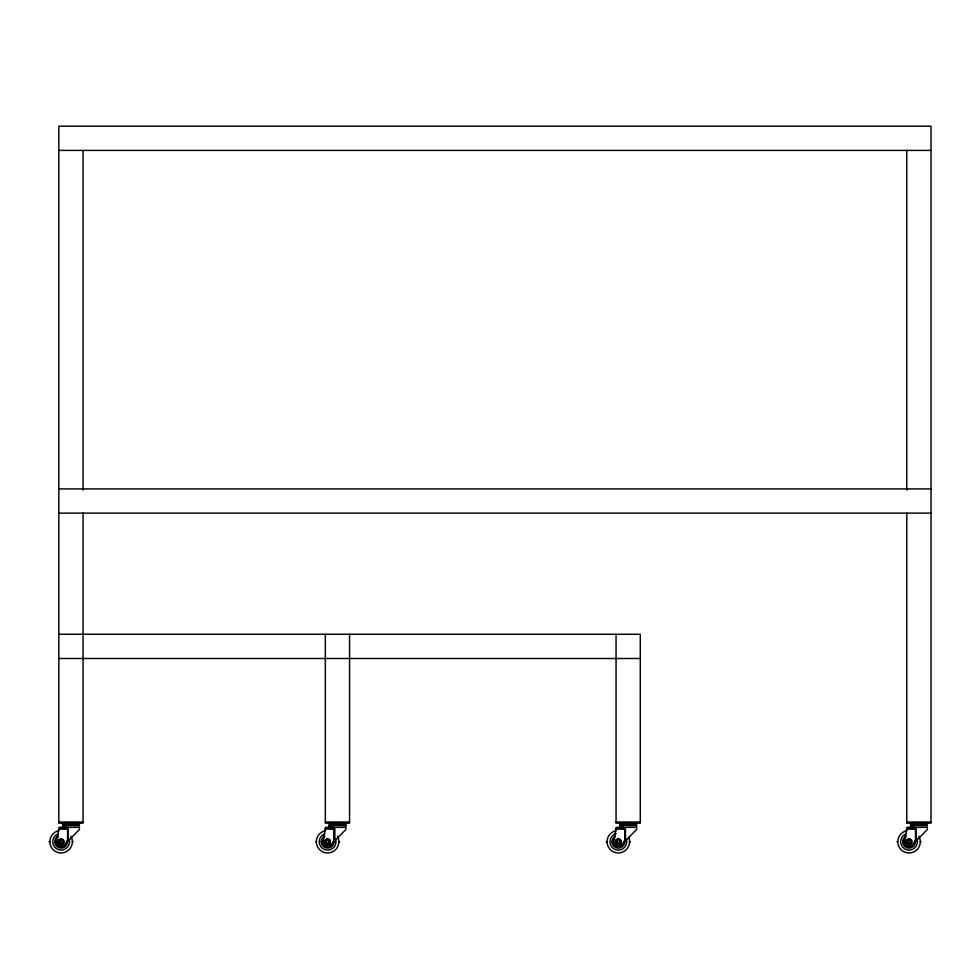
<?xml version="1.0" encoding="UTF-8"?>
<svg xmlns="http://www.w3.org/2000/svg" width="980" height="980" viewBox="0 0 980 980"><rect width="100%" height="100%" fill="white"/><g stroke="black" fill="none" stroke-linecap="round" stroke-linejoin="round"><path stroke-width="1.47" d="M64.276 827.328L64.79 826.569L62.524 826.569L63.369 824.682M621.455 827.328L622.006 826.569L619.74 826.569L620.585 824.682M912.221 827.328L912.723 826.569L910.457 826.569L911.314 824.682M330.811 827.316L331.289 826.63L329.023 826.569L329.868 824.682M58.837 150.406L931 150.406M58.837 488.91L931 488.91M58.837 513.14L931 513.14M58.837 634.268L640.283 634.268L640.283 823.163L616.053 823.163L616.053 634.268M58.837 658.499L640.283 658.499M58.837 822.024L83.067 822.024M325.336 822.024L349.554 822.024M616.053 822.024L640.283 822.024M906.77 822.024L931 822.024M62.549 825.528L79.38 825.528L79.38 829.521L64.325 844.87A4.508 4.508 0 0 1 56.669 840.926L59.07 827.353L78.216 827.328M329.035 825.528L345.866 825.528L345.866 829.521L330.811 844.87A4.508 4.508 0 0 1 323.167 840.926L325.556 827.353L344.715 827.328M619.764 825.528L636.596 825.528L636.596 829.521L621.541 844.87A4.508 4.508 0 0 1 613.884 840.926L616.285 827.353L635.383 827.328M910.481 825.528L927.313 825.528L927.313 829.521L912.258 844.87A4.508 4.508 0 0 1 904.614 840.926L907.002 827.353L926.161 827.328M58.874 828.467L66.995 828.676M325.36 828.467L333.494 828.676M616.089 828.467L624.211 828.676M906.806 828.467L914.94 828.676M58.8 828.847L68.269 828.847L68.269 840.84M325.299 828.847L334.768 828.847L334.768 840.84M616.016 828.847L625.485 828.847L625.485 840.84M906.745 828.847L916.202 828.847L916.202 840.84M49.012 841.71L49.845 841.71M54.709 841.71L55.615 841.71M62.512 841.71A1.397 1.397 0 0 0 60.405 840.497A1.397 1.397 0 0 0 60.405 842.923A1.397 1.397 0 0 0 62.512 841.71L62.806 841.71A1.703 1.703 0 0 1 60.258 843.192A1.703 1.703 0 0 1 60.258 840.24A1.703 1.703 0 0 1 62.806 841.71M66.591 841.71L67.498 841.71M72.373 841.71L73.206 841.71M315.511 841.71L316.332 841.71M321.207 841.71L322.114 841.71M328.998 841.71A1.397 1.397 0 0 0 326.904 840.497A1.397 1.397 0 0 0 326.904 842.923A1.397 1.397 0 0 0 328.998 841.71L329.305 841.71A1.703 1.703 0 0 1 326.744 843.192A1.703 1.703 0 0 1 326.744 840.24A1.703 1.703 0 0 1 329.305 841.71M333.09 841.71L333.996 841.71M338.872 841.71L339.693 841.71M606.228 841.71L607.061 841.71M611.924 841.71L612.831 841.71M619.727 841.71A1.397 1.397 0 0 0 617.621 840.497A1.397 1.397 0 0 0 617.621 842.923A1.397 1.397 0 0 0 619.727 841.71L620.034 841.71A1.703 1.703 0 0 1 617.474 843.192A1.703 1.703 0 0 1 617.474 840.24A1.703 1.703 0 0 1 620.034 841.71M623.807 841.71L624.713 841.71M629.589 841.71L630.422 841.71M896.945 841.71L897.778 841.71M902.654 841.71L903.56 841.71M910.445 841.71A1.397 1.397 0 0 0 908.338 840.497A1.397 1.397 0 0 0 908.338 842.923A1.397 1.397 0 0 0 910.445 841.71L910.751 841.71M914.536 841.71L915.442 841.71M920.306 841.71L921.139 841.71M926.467 824.682L927.313 825.466M635.738 824.682L636.583 825.466M345.021 824.682L345.866 825.466M78.522 824.682L79.368 825.466M913.103 827.439L914.597 827.965M622.374 827.439L623.88 827.965M331.657 827.439L333.163 827.965M65.158 827.439L66.665 827.965M927.313 823.163L927.313 824.682L910.457 824.682L910.457 823.163M923.099 823.163L923.099 824.682M915.786 828.847L915.786 841.269M915.504 828.847L915.504 841.551M914.671 823.163L914.671 824.682M906.77 150.406L906.77 490.037M906.77 512.993L906.77 823.163L931 823.163L931 126.175L58.837 126.175L58.837 823.163L83.067 823.163L83.067 634.268M636.596 823.163L636.596 824.682L619.74 824.682L619.74 823.163M632.382 823.163L632.382 824.682M625.069 828.847L625.069 841.269M624.787 828.847L624.787 841.551M623.954 823.163L623.954 824.682M349.554 634.268L349.554 823.163L325.336 823.163L325.336 634.268M345.866 823.163L345.866 824.682L329.023 824.682L329.023 823.163M341.652 823.163L341.652 824.682M334.339 828.847L334.339 841.269M334.07 828.847L334.07 841.551M333.224 823.163L333.224 824.682M83.067 150.406L83.067 490.037M83.067 512.993L83.067 633.938M79.38 823.163L79.38 824.682L62.524 824.682L62.524 823.163M75.166 823.163L75.166 824.682M67.853 828.847L67.853 841.269M67.571 828.847L67.571 841.551M66.738 823.163L66.738 824.682M622.018 826.618A4.373 2.732 58.7 0 1 624.493 827.916M621.504 827.451A4.863 3.197 39.9 0 1 622.398 827.598M623.917 827.867A3.969 3.565 65.4 0 1 624.26 828.051M622.716 827.328A1.899 1.384 -90 0 1 621.455 828.467M624.444 827.696A2.205 1.544 65.1 0 1 625.313 828.896M623.795 841.318A5.488 5.488 0 0 1 616.175 846.769A5.488 5.488 0 0 1 614.815 837.496M624.701 841.244A6.394 6.394 0 0 1 619.789 847.933A6.394 6.394 0 0 1 612.402 844.148A6.394 6.394 0 0 1 614.987 836.259M626.367 839.297A8.404 8.404 0 0 1 620.646 849.795A8.404 8.404 0 0 1 610.221 843.939A8.404 8.404 0 0 1 616.2 833.576M628.523 836.932A11.27 11.27 0 0 1 622.214 852.282A11.27 11.27 0 0 1 607.465 844.699A11.27 11.27 0 0 1 616.273 830.636M70.928 836.197A11.27 11.27 0 0 1 65.513 852.086A11.27 11.27 0 0 1 50.323 844.956A11.27 11.27 0 0 1 59.057 830.636M66.579 841.318A5.488 5.488 0 0 1 62.365 847.051A5.488 5.488 0 0 1 56.032 843.792A5.488 5.488 0 0 1 58.249 837.03M67.35 840.326A6.394 6.394 0 0 1 63.026 847.81A6.394 6.394 0 0 1 55.186 844.148A6.394 6.394 0 0 1 58.188 836.026M69.151 839.297A8.404 8.404 0 0 1 63.627 849.734A8.404 8.404 0 0 1 53.116 844.331A8.404 8.404 0 0 1 58.396 833.76M64.803 826.618A4.373 2.732 58.7 0 1 67.277 827.916M64.276 827.451A4.863 3.197 39.9 0 1 65.182 827.598M66.701 827.867A3.969 3.565 65.4 0 1 67.044 828.051M65.501 827.328A1.899 1.384 -90 0 1 64.239 828.467M67.228 827.696A2.205 1.544 65.1 0 1 68.098 828.896M337.426 836.197A11.27 11.27 0 0 1 332.012 852.086A11.27 11.27 0 0 1 316.81 844.956A11.27 11.27 0 0 1 325.556 830.636M331.301 826.618A4.373 2.732 58.7 0 1 333.764 827.916M330.774 827.451A4.863 3.197 39.9 0 1 331.681 827.598M333.188 827.867A3.969 3.565 65.4 0 1 333.543 828.051M332 827.328A1.899 1.384 -90 0 1 330.738 828.467M333.727 827.696A2.205 1.544 65.1 0 1 334.584 828.896M333.077 841.318A5.488 5.488 0 0 1 328.863 847.051A5.488 5.488 0 0 1 322.53 843.792A5.488 5.488 0 0 1 324.748 837.03M333.849 840.326A6.394 6.394 0 0 1 329.513 847.81A6.394 6.394 0 0 1 321.685 844.148A6.394 6.394 0 0 1 324.674 836.026M335.65 839.297A8.404 8.404 0 0 1 330.125 849.734A8.404 8.404 0 0 1 319.615 844.331A8.404 8.404 0 0 1 324.882 833.76M918.873 836.197A11.27 11.27 0 0 1 913.446 852.086A11.27 11.27 0 0 1 898.256 844.956A11.27 11.27 0 0 1 907.002 830.636M912.748 826.618A4.373 2.732 58.7 0 1 915.21 827.916M912.221 827.451A4.863 3.197 39.9 0 1 913.115 827.598M914.634 827.867A3.969 3.565 65.4 0 1 914.977 828.051M913.446 827.328A1.899 1.384 -90 0 1 912.172 828.467M915.161 827.696A2.205 1.544 65.1 0 1 916.031 828.896M914.512 841.318A5.488 5.488 0 0 1 906.721 846.683A5.488 5.488 0 0 1 905.851 837.251M915.283 840.326A6.394 6.394 0 0 1 910.959 847.81A6.394 6.394 0 0 1 903.131 844.148A6.394 6.394 0 0 1 906.12 836.026M916.9 838.709A8.404 8.404 0 0 1 912.147 849.525A8.404 8.404 0 0 1 901.269 844.907A8.404 8.404 0 0 1 905.753 833.98M61.103 838.647L58.457 840.179L58.457 843.241L61.103 844.772L63.761 843.241L63.761 840.179L61.103 838.647M327.602 838.647L324.956 840.179L324.956 843.241L327.602 844.772L330.248 843.241L330.248 840.179L327.602 838.647M618.319 838.647L615.673 840.179L615.673 843.241L618.319 844.772L620.977 843.241L620.977 840.179L618.319 838.647M909.048 838.647L906.39 840.179L906.39 843.241L909.048 844.772L911.694 843.241L911.694 840.179L909.048 838.647M616.996 844.013A2.646 2.646 0 0 0 620.977 841.71A2.646 2.646 0 0 0 616.996 839.419A2.646 2.646 0 0 0 616.996 844.013M59.78 844.013A2.646 2.646 0 0 0 63.761 841.71A2.646 2.646 0 0 0 59.78 839.419A2.646 2.646 0 0 0 59.78 844.013M326.095 843.89A2.646 2.646 0 0 0 330.248 841.93A2.646 2.646 0 0 0 326.463 839.321A2.646 2.646 0 0 0 326.095 843.89M908.092 843.119A1.703 1.703 0 0 0 910.751 841.832A1.703 1.703 0 0 0 908.301 840.179A1.703 1.703 0 0 0 908.092 843.119M907.725 844.013A2.646 2.646 0 0 0 911.694 841.71A2.646 2.646 0 0 0 907.725 839.419A2.646 2.646 0 0 0 907.725 844.013"/></g></svg>
